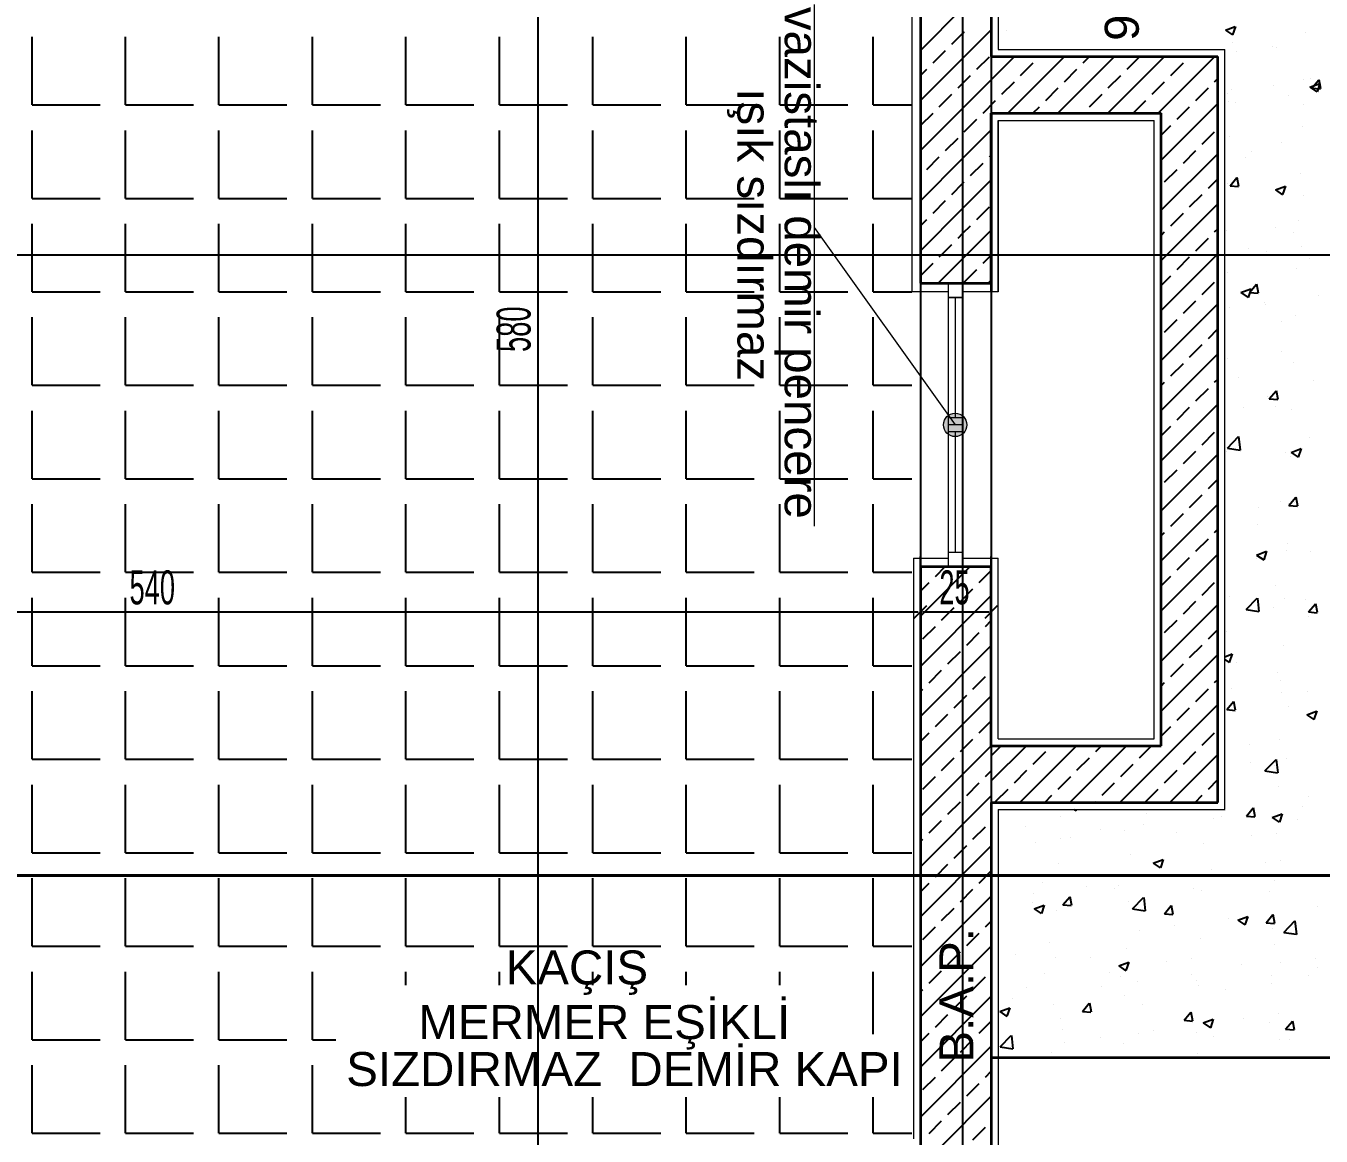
# Model space of a CAD drawing. Header units: inches. Extents: x -7543 to -822, y 102837 to 190349.
# Drawn here: x -836.19508 to -836.14935, y 102837.23157 to 102837.27076 of the extents above; entities that cross this region are included whole.
import ezdxf

# ---------------------------------------------------------------- set-up
doc = ezdxf.new("R2010")
doc.units = ezdxf.units.IN
doc.header["$MEASUREMENT"] = 0
doc.linetypes.add('DASHDOTX2', pattern=[2, 1, -0.5, 0, -0.5])
doc.linetypes.add('DASHED', pattern=[19.05, 12.7, -6.35])
doc.layers.get('Defpoints').update_dxf_attribs({"lineweight": 25})
for name, color, linetype, lineweight in [('AKS', 1, 'Continuous', 25), ('ICOL', 55, 'Continuous', 25), ('KESİT', 7, 'Continuous', 40), ('SIVA', 150, 'Continuous', 15), ('TARAMA', 8, 'Continuous', 25), ('YAZI', 7, 'Continuous', 25)]:
    doc.layers.add(name, color=color, linetype=linetype, lineweight=lineweight)
doc.layers.add('DUVAR', color=7, linetype='Continuous', lineweight=35, true_color=0xfc4642)
doc.layers.add('PENCERE', color=7, linetype='Continuous', lineweight=18, true_color=0xffb360)
doc.styles.add('OLCU', font='tromand.shx', dxfattribs={"width": 0.6, "height": 12})
doc.styles.add('style5', font='arial.ttf', dxfattribs={"height": 1.25})
doc.styles.add('TURKCE', font='arial.ttf')

msp = doc.modelspace()

# ---------------------------------------------------------------- hatches: boundary and pattern name
at = {"layer": 'PENCERE'}
msp.add_hatch(color=256, dxfattribs=at).paths.add_polyline_path([(-836.161856, 102837.256675, -1), (-836.162681, 102837.256675, -1)])

# ---------------------------------------------------------------- linework, layer by layer
at = {"layer": 'AKS', "linetype": 'DASHDOTX2', "ltscale": 10}
for p, q in [((-836.161994, 102837.180696), (-836.161994, 102837.317578)), ((-836.36717, 102837.262675), (-836.119115, 102837.262675))]:
    msp.add_line(p, q, dxfattribs=at)
at = {"layer": 'Defpoints'}
for p, q in [((-836.160994, 102837.291675), (-836.160994, 102837.185425)), ((-836.163494, 102837.289175), (-836.163494, 102837.231175))]:
    msp.add_line(p, q, dxfattribs=at)
at = {"layer": 'DUVAR'}
for p, q in [((-836.163494, 102837.286675), (-836.163494, 102837.261675)), ((-836.160994, 102837.286675), (-836.160994, 102837.269675)), ((-836.160994, 102837.269675), (-836.152994, 102837.269675)), ((-836.152994, 102837.243347), (-836.152994, 102837.269675)), ((-836.160994, 102837.267675), (-836.160994, 102837.261375)), ((-836.160994, 102837.261675), (-836.160994, 102837.267675)), ((-836.160994, 102837.267675), (-836.154994, 102837.267675)), ((-836.154994, 102837.245347), (-836.154994, 102837.267675)), ((-836.163494, 102837.261675), (-836.160994, 102837.261675)), ((-836.163269, 102837.261675), (-836.161269, 102837.261675)), ((-836.163494, 102837.251675), (-836.160994, 102837.251675)), ((-836.163494, 102837.251675), (-836.163494, 102837.231175)), ((-836.163269, 102837.251675), (-836.161269, 102837.251675)), ((-836.160994, 102837.245347), (-836.160994, 102837.251675)), ((-836.160994, 102837.245347), (-836.154994, 102837.245347)), ((-836.160994, 102837.243347), (-836.160994, 102837.231175)), ((-836.160994, 102837.243347), (-836.160994, 102837.231175)), ((-836.160994, 102837.243347), (-836.152994, 102837.243347)), ((-836.160994, 102837.234347), (-836.143994, 102837.234347))]:
    msp.add_line(p, q, dxfattribs=at)
at = {"layer": 'ICOL'}
for p, q in [((-836.176994, 102837.231253), (-836.176994, 102837.289097)), ((-836.163494, 102837.24984), (-836.163494, 102837.252024)), ((-836.163494, 102837.24984), (-836.163494, 102837.252024)), ((-836.160994, 102837.24984), (-836.160994, 102837.252024)), ((-836.217416, 102837.250074), (-836.163572, 102837.250074)), ((-836.163714, 102837.249854), (-836.163273, 102837.250295)), ((-836.163714, 102837.249854), (-836.163273, 102837.250295)), ((-836.163416, 102837.250074), (-836.161072, 102837.250074)), ((-836.161214, 102837.249854), (-836.160773, 102837.250295))]:
    msp.add_line(p, q, dxfattribs=at)
at = {"layer": 'KESİT', "linetype": 'DASHED'}
msp.add_line((-836.226458, 102837.240768), (-836.132072, 102837.240768), dxfattribs=at)
at = {"layer": 'PENCERE'}
for p, q in [((-836.167241, 102837.271519), (-836.167241, 102837.253105)), ((-836.167241, 102837.263639), (-836.162269, 102837.256675)), ((-836.162519, 102837.261675), (-836.162519, 102837.251675)), ((-836.162019, 102837.261675), (-836.162019, 102837.251675)), ((-836.162519, 102837.261175), (-836.162019, 102837.261175)), ((-836.162019, 102837.261175), (-836.162519, 102837.261175)), ((-836.162269, 102837.261175), (-836.162269, 102837.256925)), ((-836.162019, 102837.256925), (-836.162519, 102837.256925)), ((-836.162019, 102837.256675), (-836.162519, 102837.256675)), ((-836.162019, 102837.256425), (-836.162519, 102837.256425)), ((-836.162269, 102837.256425), (-836.162269, 102837.252175)), ((-836.162019, 102837.252175), (-836.162519, 102837.252175))]:
    msp.add_line(p, q, dxfattribs=at)
msp.add_circle((-836.162269, 102837.256675), 0.000413, dxfattribs=at)
at = {"layer": 'SIVA'}
for p, q in [((-836.160744, 102837.291925), (-836.160744, 102837.269925)), ((-836.163794, 102837.286975), (-836.163794, 102837.261375)), ((-836.160744, 102837.269925), (-836.152744, 102837.269925)), ((-836.152744, 102837.243097), (-836.152744, 102837.269925)), ((-836.160744, 102837.267425), (-836.160744, 102837.261375)), ((-836.160744, 102837.261375), (-836.160744, 102837.267425)), ((-836.160744, 102837.267425), (-836.155244, 102837.267425)), ((-836.155244, 102837.245597), (-836.155244, 102837.267425)), ((-836.163794, 102837.266975), (-836.163794, 102837.261375)), ((-836.163794, 102837.261975), (-836.163794, 102837.261375)), ((-836.162519, 102837.261375), (-836.163794, 102837.261375)), ((-836.160744, 102837.261375), (-836.162019, 102837.261375)), ((-836.163744, 102837.251975), (-836.162519, 102837.251975)), ((-836.163744, 102837.251975), (-836.163744, 102837.231475)), ((-836.162019, 102837.251975), (-836.160744, 102837.251975)), ((-836.160744, 102837.245597), (-836.160744, 102837.251975)), ((-836.160744, 102837.245597), (-836.155244, 102837.245597)), ((-836.160744, 102837.243097), (-836.160744, 102837.228375)), ((-836.160744, 102837.243097), (-836.152744, 102837.243097))]:
    msp.add_line(p, q, dxfattribs=at)
at = {"layer": 'TARAMA'}
for p, q in [((-836.163494, 102837.269892), (-836.161994, 102837.271392)), ((-836.162387, 102837.270115), (-836.161994, 102837.270508)), ((-836.161994, 102837.269624), (-836.160994, 102837.270624)), ((-836.161994, 102837.270508), (-836.161945, 102837.270557)), ((-836.160465, 102837.270591), (-836.160465, 102837.270591)), ((-836.152727, 102837.270608), (-836.152377, 102837.270742)), ((-836.152727, 102837.270608), (-836.152478, 102837.27044)), ((-836.152463, 102837.270441), (-836.152362, 102837.270743)), ((-836.149895, 102837.270534), (-836.149895, 102837.270534)), ((-836.194861, 102837.267972), (-836.194861, 102837.270372)), ((-836.191561, 102837.267972), (-836.191561, 102837.270372)), ((-836.188261, 102837.267972), (-836.188261, 102837.270372)), ((-836.184961, 102837.267972), (-836.184961, 102837.270372)), ((-836.181661, 102837.267972), (-836.181661, 102837.270372)), ((-836.178361, 102837.267972), (-836.178361, 102837.270372)), ((-836.175061, 102837.267972), (-836.175061, 102837.270372)), ((-836.171761, 102837.267972), (-836.171761, 102837.270372)), ((-836.168461, 102837.267972), (-836.168461, 102837.270372)), ((-836.165161, 102837.267972), (-836.165161, 102837.270372)), ((-836.152462, 102837.270182), (-836.152462, 102837.270182)), ((-836.151068, 102837.270029), (-836.151068, 102837.270029)), ((-836.163494, 102837.268124), (-836.161994, 102837.269624)), ((-836.163049, 102837.269452), (-836.162608, 102837.269894)), ((-836.161994, 102837.267856), (-836.160175, 102837.269675)), ((-836.161503, 102837.269231), (-836.161061, 102837.269673)), ((-836.160407, 102837.267675), (-836.158407, 102837.269675)), ((-836.159293, 102837.269673), (-836.159291, 102837.269675)), ((-836.158639, 102837.267675), (-836.156639, 102837.269675)), ((-836.157746, 102837.269452), (-836.157523, 102837.269675)), ((-836.156872, 102837.267675), (-836.154872, 102837.269675)), ((-836.156199, 102837.269231), (-836.155757, 102837.269673)), ((-836.155104, 102837.267675), (-836.153104, 102837.269675)), ((-836.15399, 102837.269673), (-836.153988, 102837.269675)), ((-836.15232, 102837.269864), (-836.15232, 102837.269864)), ((-836.150929, 102837.269986), (-836.150929, 102837.269986)), ((-836.163494, 102837.269008), (-836.16327, 102837.269231)), ((-836.159956, 102837.26901), (-836.159514, 102837.269452)), ((-836.158409, 102837.268789), (-836.157967, 102837.269231)), ((-836.154653, 102837.26901), (-836.154211, 102837.269452)), ((-836.162166, 102837.268568), (-836.161994, 102837.26874)), ((-836.161994, 102837.26874), (-836.161724, 102837.26901)), ((-836.160619, 102837.268347), (-836.160177, 102837.268789)), ((-836.156862, 102837.268568), (-836.15642, 102837.26901)), ((-836.155315, 102837.268347), (-836.154874, 102837.268789)), ((-836.153106, 102837.268789), (-836.152994, 102837.268901)), ((-836.151013, 102837.268665), (-836.151013, 102837.268665)), ((-836.149956, 102837.26887), (-836.149956, 102837.26887)), ((-836.149742, 102837.268595), (-836.149392, 102837.268729)), ((-836.149731, 102837.268888), (-836.149731, 102837.268888)), ((-836.149671, 102837.268563), (-836.14943, 102837.26885)), ((-836.149479, 102837.268428), (-836.149377, 102837.26873)), ((-836.149357, 102837.268537), (-836.149415, 102837.26885)), ((-836.162829, 102837.267905), (-836.162387, 102837.268347)), ((-836.159072, 102837.268126), (-836.15863, 102837.268568)), ((-836.157525, 102837.267905), (-836.157083, 102837.268347)), ((-836.153769, 102837.268126), (-836.153327, 102837.268568)), ((-836.152647, 102837.268388), (-836.152647, 102837.268388)), ((-836.152523, 102837.268518), (-836.152523, 102837.268518)), ((-836.15049, 102837.268306), (-836.15049, 102837.268306)), ((-836.149742, 102837.268595), (-836.149494, 102837.268427)), ((-836.149671, 102837.268563), (-836.149372, 102837.268536)), ((-836.194861, 102837.267972), (-836.192461, 102837.267972)), ((-836.191561, 102837.267972), (-836.189161, 102837.267972)), ((-836.188261, 102837.267972), (-836.185861, 102837.267972)), ((-836.184961, 102837.267972), (-836.182561, 102837.267972)), ((-836.181661, 102837.267972), (-836.179261, 102837.267972)), ((-836.178361, 102837.267972), (-836.175961, 102837.267972)), ((-836.175061, 102837.267972), (-836.172661, 102837.267972)), ((-836.171761, 102837.267972), (-836.169361, 102837.267972)), ((-836.168461, 102837.267972), (-836.166061, 102837.267972)), ((-836.165161, 102837.267972), (-836.163794, 102837.267972)), ((-836.163494, 102837.266356), (-836.161994, 102837.267856)), ((-836.161282, 102837.267684), (-836.16084, 102837.268126)), ((-836.159523, 102837.267675), (-836.159293, 102837.267905)), ((-836.155978, 102837.267684), (-836.155536, 102837.268126)), ((-836.154994, 102837.266017), (-836.152994, 102837.268017)), ((-836.154432, 102837.267463), (-836.15399, 102837.267905)), ((-836.152628, 102837.268106), (-836.152628, 102837.268106)), ((-836.152383, 102837.268057), (-836.152383, 102837.268057)), ((-836.149959, 102837.267994), (-836.149959, 102837.267994)), ((-836.163491, 102837.267242), (-836.163049, 102837.267684)), ((-836.161945, 102837.267021), (-836.161503, 102837.267463)), ((-836.157755, 102837.267675), (-836.157746, 102837.267684)), ((-836.194861, 102837.264672), (-836.194861, 102837.267072)), ((-836.191561, 102837.264672), (-836.191561, 102837.267072)), ((-836.188261, 102837.264672), (-836.188261, 102837.267072)), ((-836.184961, 102837.264672), (-836.184961, 102837.267072)), ((-836.181661, 102837.264672), (-836.181661, 102837.267072)), ((-836.178361, 102837.264672), (-836.178361, 102837.267072)), ((-836.175061, 102837.264672), (-836.175061, 102837.267072)), ((-836.171761, 102837.264672), (-836.171761, 102837.267072)), ((-836.168461, 102837.264672), (-836.168461, 102837.267072)), ((-836.165161, 102837.264672), (-836.165161, 102837.267072)), ((-836.162608, 102837.266358), (-836.162166, 102837.2668)), ((-836.161994, 102837.266088), (-836.160994, 102837.267088)), ((-836.154994, 102837.266901), (-836.154653, 102837.267242)), ((-836.153548, 102837.266579), (-836.153106, 102837.267021)), ((-836.152584, 102837.266853), (-836.152584, 102837.266853)), ((-836.150017, 102837.267205), (-836.150017, 102837.267205)), ((-836.154211, 102837.265916), (-836.153769, 102837.266358)), ((-836.150737, 102837.266638), (-836.150737, 102837.266638)), ((-836.163494, 102837.264588), (-836.161994, 102837.266088)), ((-836.16327, 102837.265695), (-836.162829, 102837.266137)), ((-836.161724, 102837.265474), (-836.161282, 102837.265916)), ((-836.161061, 102837.266137), (-836.160994, 102837.266204)), ((-836.154994, 102837.264249), (-836.152994, 102837.266249)), ((-836.152008, 102837.266124), (-836.152008, 102837.266124)), ((-836.151805, 102837.266334), (-836.151805, 102837.266334)), ((-836.163494, 102837.265472), (-836.163491, 102837.265474)), ((-836.154874, 102837.265253), (-836.154432, 102837.265695)), ((-836.150077, 102837.265541), (-836.150077, 102837.265541)), ((-836.162387, 102837.264811), (-836.161994, 102837.265204)), ((-836.161994, 102837.26432), (-836.160994, 102837.26532)), ((-836.161994, 102837.265204), (-836.161945, 102837.265253)), ((-836.153327, 102837.265032), (-836.152994, 102837.265366)), ((-836.152645, 102837.265189), (-836.152645, 102837.265189)), ((-836.152563, 102837.265115), (-836.152322, 102837.265403)), ((-836.152563, 102837.265115), (-836.152264, 102837.265089)), ((-836.15225, 102837.26509), (-836.152307, 102837.265403)), ((-836.150959, 102837.264969), (-836.150609, 102837.265104)), ((-836.150959, 102837.264969), (-836.15071, 102837.264801)), ((-836.150695, 102837.264802), (-836.150594, 102837.265104)), ((-836.194861, 102837.264672), (-836.192461, 102837.264672)), ((-836.191561, 102837.264672), (-836.189161, 102837.264672)), ((-836.188261, 102837.264672), (-836.185861, 102837.264672)), ((-836.184961, 102837.264672), (-836.182561, 102837.264672)), ((-836.181661, 102837.264672), (-836.179261, 102837.264672)), ((-836.178361, 102837.264672), (-836.175961, 102837.264672)), ((-836.175061, 102837.264672), (-836.172661, 102837.264672)), ((-836.171761, 102837.264672), (-836.169361, 102837.264672)), ((-836.168461, 102837.264672), (-836.166061, 102837.264672)), ((-836.165161, 102837.264672), (-836.163794, 102837.264672)), ((-836.163049, 102837.264148), (-836.162608, 102837.26459)), ((-836.15399, 102837.264369), (-836.153548, 102837.264811)), ((-836.149963, 102837.264778), (-836.149963, 102837.264778)), ((-836.163494, 102837.26282), (-836.161994, 102837.26432)), ((-836.161503, 102837.263927), (-836.161061, 102837.264369)), ((-836.1548, 102837.262675), (-836.152994, 102837.264482)), ((-836.154653, 102837.263707), (-836.154211, 102837.264148)), ((-836.194861, 102837.261372), (-836.194861, 102837.263772)), ((-836.191561, 102837.261372), (-836.191561, 102837.263772)), ((-836.188261, 102837.261372), (-836.188261, 102837.263772)), ((-836.184961, 102837.261372), (-836.184961, 102837.263772)), ((-836.181661, 102837.261372), (-836.181661, 102837.263772)), ((-836.178361, 102837.261372), (-836.178361, 102837.263772)), ((-836.175061, 102837.261372), (-836.175061, 102837.263772)), ((-836.171761, 102837.261372), (-836.171761, 102837.263772)), ((-836.168461, 102837.261372), (-836.168461, 102837.263772)), ((-836.165161, 102837.261372), (-836.165161, 102837.263772)), ((-836.163494, 102837.263704), (-836.16327, 102837.263927)), ((-836.161994, 102837.263437), (-836.161724, 102837.263707)), ((-836.153106, 102837.263486), (-836.152994, 102837.263598)), ((-836.150944, 102837.263655), (-836.150944, 102837.263655)), ((-836.150138, 102837.263876), (-836.150138, 102837.263876)), ((-836.162166, 102837.263265), (-836.161994, 102837.263437)), ((-836.161872, 102837.262675), (-836.160994, 102837.263553)), ((-836.154994, 102837.263366), (-836.154874, 102837.263486)), ((-836.153769, 102837.262823), (-836.153327, 102837.263265)), ((-836.152705, 102837.263524), (-836.152705, 102837.263524)), ((-836.150312, 102837.263456), (-836.150312, 102837.263456)), ((-836.162755, 102837.262675), (-836.162387, 102837.263044)), ((-836.153033, 102837.262675), (-836.152994, 102837.262714)), ((-836.151927, 102837.262897), (-836.151927, 102837.262897)), ((-836.151278, 102837.262806), (-836.151278, 102837.262806)), ((-836.150026, 102837.262971), (-836.150026, 102837.262971)), ((-836.163491, 102837.261939), (-836.163049, 102837.262381)), ((-836.162872, 102837.261675), (-836.161994, 102837.262553)), ((-836.162829, 102837.262602), (-836.162755, 102837.262675)), ((-836.161994, 102837.262553), (-836.161872, 102837.262675)), ((-836.161282, 102837.262381), (-836.160994, 102837.262669)), ((-836.154994, 102837.262482), (-836.1548, 102837.262675)), ((-836.154994, 102837.260714), (-836.153033, 102837.262675)), ((-836.154432, 102837.26216), (-836.15399, 102837.262602)), ((-836.149746, 102837.262557), (-836.149746, 102837.262557)), ((-836.161945, 102837.261718), (-836.161503, 102837.26216)), ((-836.161104, 102837.261675), (-836.160994, 102837.261785)), ((-836.154994, 102837.261598), (-836.154653, 102837.261939)), ((-836.152662, 102837.262056), (-836.152662, 102837.262056)), ((-836.150199, 102837.262212), (-836.150199, 102837.262212)), ((-836.194861, 102837.261372), (-836.192461, 102837.261372)), ((-836.191561, 102837.261372), (-836.189161, 102837.261372)), ((-836.188261, 102837.261372), (-836.185861, 102837.261372)), ((-836.184961, 102837.261372), (-836.182561, 102837.261372)), ((-836.181661, 102837.261372), (-836.179261, 102837.261372)), ((-836.178361, 102837.261372), (-836.175961, 102837.261372)), ((-836.175061, 102837.261372), (-836.172661, 102837.261372)), ((-836.171761, 102837.261372), (-836.169361, 102837.261372)), ((-836.168461, 102837.261372), (-836.166061, 102837.261372)), ((-836.165161, 102837.261372), (-836.163794, 102837.261372)), ((-836.153548, 102837.261276), (-836.153106, 102837.261718)), ((-836.152176, 102837.261343), (-836.151825, 102837.261478)), ((-836.152176, 102837.261343), (-836.151927, 102837.261176)), ((-836.151912, 102837.261176), (-836.15181, 102837.261478)), ((-836.15187, 102837.261354), (-836.151628, 102837.261642)), ((-836.15187, 102837.261354), (-836.151571, 102837.261328)), ((-836.151556, 102837.261329), (-836.151614, 102837.261642)), ((-836.154994, 102837.258946), (-836.152994, 102837.260946)), ((-836.154211, 102837.260613), (-836.153769, 102837.261055)), ((-836.151342, 102837.260999), (-836.151342, 102837.260999)), ((-836.151307, 102837.260914), (-836.151307, 102837.260914)), ((-836.149448, 102837.261248), (-836.149448, 102837.261248)), ((-836.194861, 102837.258072), (-836.194861, 102837.260472)), ((-836.191561, 102837.258072), (-836.191561, 102837.260472)), ((-836.188261, 102837.258072), (-836.188261, 102837.260472)), ((-836.184961, 102837.258072), (-836.184961, 102837.260472)), ((-836.181661, 102837.258072), (-836.181661, 102837.260472)), ((-836.178361, 102837.258072), (-836.178361, 102837.260472)), ((-836.175061, 102837.258072), (-836.175061, 102837.260472)), ((-836.171761, 102837.258072), (-836.171761, 102837.260472)), ((-836.168461, 102837.258072), (-836.168461, 102837.260472)), ((-836.165161, 102837.258072), (-836.165161, 102837.260472)), ((-836.152593, 102837.260834), (-836.152593, 102837.260834)), ((-836.15026, 102837.260547), (-836.15026, 102837.260547)), ((-836.154874, 102837.25995), (-836.154432, 102837.260392)), ((-836.153327, 102837.259729), (-836.152994, 102837.260062)), ((-836.150752, 102837.260307), (-836.150752, 102837.260307)), ((-836.15399, 102837.259066), (-836.153548, 102837.259508)), ((-836.154994, 102837.257178), (-836.152994, 102837.259178)), ((-836.152657, 102837.259027), (-836.152657, 102837.259027)), ((-836.150763, 102837.259276), (-836.150763, 102837.259276)), ((-836.154653, 102837.258403), (-836.154211, 102837.258845)), ((-836.150321, 102837.258883), (-836.150321, 102837.258883)), ((-836.154994, 102837.258062), (-836.154874, 102837.258182)), ((-836.153106, 102837.258182), (-836.152994, 102837.258294)), ((-836.152281, 102837.258359), (-836.152281, 102837.258359)), ((-836.149612, 102837.258247), (-836.149612, 102837.258247)), ((-836.194861, 102837.258072), (-836.192461, 102837.258072)), ((-836.191561, 102837.258072), (-836.189161, 102837.258072)), ((-836.188261, 102837.258072), (-836.185861, 102837.258072)), ((-836.184961, 102837.258072), (-836.182561, 102837.258072)), ((-836.181661, 102837.258072), (-836.179261, 102837.258072)), ((-836.178361, 102837.258072), (-836.175961, 102837.258072)), ((-836.175061, 102837.258072), (-836.172661, 102837.258072)), ((-836.171761, 102837.258072), (-836.169361, 102837.258072)), ((-836.168461, 102837.258072), (-836.166061, 102837.258072)), ((-836.165161, 102837.258072), (-836.163794, 102837.258072)), ((-836.153769, 102837.257519), (-836.153327, 102837.257961)), ((-836.151227, 102837.257688), (-836.151227, 102837.257688)), ((-836.151176, 102837.257593), (-836.150935, 102837.257881)), ((-836.150862, 102837.257568), (-836.15092, 102837.257881)), ((-836.154994, 102837.255411), (-836.152994, 102837.257411)), ((-836.154432, 102837.256856), (-836.15399, 102837.257298)), ((-836.152079, 102837.257304), (-836.152079, 102837.257304)), ((-836.151176, 102837.257593), (-836.150877, 102837.257567)), ((-836.150959, 102837.257323), (-836.150959, 102837.257323)), ((-836.150381, 102837.257218), (-836.150381, 102837.257218)), ((-836.194861, 102837.254772), (-836.194861, 102837.257172)), ((-836.191561, 102837.254772), (-836.191561, 102837.257172)), ((-836.188261, 102837.254772), (-836.188261, 102837.257172)), ((-836.184961, 102837.254772), (-836.184961, 102837.257172)), ((-836.181661, 102837.254772), (-836.181661, 102837.257172)), ((-836.178361, 102837.254772), (-836.178361, 102837.257172)), ((-836.175061, 102837.254772), (-836.175061, 102837.257172)), ((-836.171761, 102837.254772), (-836.171761, 102837.257172)), ((-836.168461, 102837.254772), (-836.168461, 102837.257172)), ((-836.165161, 102837.254772), (-836.165161, 102837.257172)), ((-836.154994, 102837.256294), (-836.154653, 102837.256635)), ((-836.153548, 102837.255973), (-836.153106, 102837.256414)), ((-836.152655, 102837.255856), (-836.152265, 102837.256261)), ((-836.152655, 102837.255856), (-836.15221, 102837.255787)), ((-836.152195, 102837.255784), (-836.15225, 102837.256259)), ((-836.150408, 102837.255705), (-836.150057, 102837.255839)), ((-836.150144, 102837.255537), (-836.150043, 102837.255839)), ((-836.14976, 102837.256226), (-836.14976, 102837.256226)), ((-836.154994, 102837.253643), (-836.152994, 102837.255643)), ((-836.154211, 102837.25531), (-836.153769, 102837.255752)), ((-836.152676, 102837.255725), (-836.152676, 102837.255725)), ((-836.150606, 102837.255705), (-836.150606, 102837.255705)), ((-836.150442, 102837.255554), (-836.150442, 102837.255554)), ((-836.150408, 102837.255705), (-836.150159, 102837.255537)), ((-836.150236, 102837.255747), (-836.150236, 102837.255747)), ((-836.154874, 102837.254647), (-836.154432, 102837.255089)), ((-836.194861, 102837.254772), (-836.192461, 102837.254772)), ((-836.191561, 102837.254772), (-836.189161, 102837.254772)), ((-836.188261, 102837.254772), (-836.185861, 102837.254772)), ((-836.184961, 102837.254772), (-836.182561, 102837.254772)), ((-836.181661, 102837.254772), (-836.179261, 102837.254772)), ((-836.178361, 102837.254772), (-836.175961, 102837.254772)), ((-836.175061, 102837.254772), (-836.172661, 102837.254772)), ((-836.171761, 102837.254772), (-836.169361, 102837.254772)), ((-836.168461, 102837.254772), (-836.166061, 102837.254772)), ((-836.165161, 102837.254772), (-836.163794, 102837.254772)), ((-836.153327, 102837.254426), (-836.152994, 102837.254759)), ((-836.15399, 102837.253763), (-836.153548, 102837.254205)), ((-836.150482, 102837.253832), (-836.150241, 102837.25412)), ((-836.150168, 102837.253807), (-836.150226, 102837.25412)), ((-836.194861, 102837.251472), (-836.194861, 102837.253872)), ((-836.191561, 102837.251472), (-836.191561, 102837.253872)), ((-836.188261, 102837.251472), (-836.188261, 102837.253872)), ((-836.184961, 102837.251472), (-836.184961, 102837.253872)), ((-836.181661, 102837.251472), (-836.181661, 102837.253872)), ((-836.178361, 102837.251472), (-836.178361, 102837.253872)), ((-836.175061, 102837.251472), (-836.175061, 102837.253872)), ((-836.171761, 102837.251472), (-836.171761, 102837.253872)), ((-836.168461, 102837.251472), (-836.168461, 102837.253872)), ((-836.165161, 102837.251472), (-836.165161, 102837.253872)), ((-836.154994, 102837.251875), (-836.152994, 102837.253875)), ((-836.154653, 102837.2531), (-836.154211, 102837.253542)), ((-836.151552, 102837.253775), (-836.151552, 102837.253775)), ((-836.150767, 102837.253975), (-836.150767, 102837.253975)), ((-836.150503, 102837.253889), (-836.150503, 102837.253889)), ((-836.150482, 102837.253832), (-836.150183, 102837.253806)), ((-836.1503, 102837.25394), (-836.1503, 102837.25394)), ((-836.15158, 102837.25315), (-836.15158, 102837.25315)), ((-836.154994, 102837.252759), (-836.154874, 102837.252879)), ((-836.153769, 102837.252216), (-836.153327, 102837.252658)), ((-836.153106, 102837.252879), (-836.152994, 102837.252991)), ((-836.151624, 102837.252079), (-836.151274, 102837.252213)), ((-836.15136, 102837.251912), (-836.151259, 102837.252214)), ((-836.150564, 102837.252225), (-836.150564, 102837.252225)), ((-836.150526, 102837.252479), (-836.150526, 102837.252479)), ((-836.149722, 102837.252217), (-836.149722, 102837.252217)), ((-836.154994, 102837.250107), (-836.152994, 102837.252107)), ((-836.154432, 102837.251553), (-836.15399, 102837.251995)), ((-836.151624, 102837.252079), (-836.151375, 102837.251911)), ((-836.151615, 102837.251968), (-836.151615, 102837.251968)), ((-836.194861, 102837.251472), (-836.192461, 102837.251472)), ((-836.191561, 102837.251472), (-836.189161, 102837.251472)), ((-836.188261, 102837.251472), (-836.185861, 102837.251472)), ((-836.184961, 102837.251472), (-836.182561, 102837.251472)), ((-836.181661, 102837.251472), (-836.179261, 102837.251472)), ((-836.178361, 102837.251472), (-836.175961, 102837.251472)), ((-836.175061, 102837.251472), (-836.172661, 102837.251472)), ((-836.171761, 102837.251472), (-836.169361, 102837.251472)), ((-836.168461, 102837.251472), (-836.166061, 102837.251472)), ((-836.165161, 102837.251472), (-836.163794, 102837.251472)), ((-836.163494, 102837.249917), (-836.161736, 102837.251675)), ((-836.162966, 102837.251328), (-836.16262, 102837.251675)), ((-836.161419, 102837.251107), (-836.160994, 102837.251533)), ((-836.154994, 102837.250991), (-836.154653, 102837.251332)), ((-836.163494, 102837.250801), (-836.163187, 102837.251107)), ((-836.162082, 102837.250444), (-836.16164, 102837.250886)), ((-836.153548, 102837.250669), (-836.153106, 102837.251111)), ((-836.150973, 102837.250992), (-836.150973, 102837.250992)), ((-836.194861, 102837.248172), (-836.194861, 102837.250572)), ((-836.191561, 102837.248172), (-836.191561, 102837.250572)), ((-836.188261, 102837.248172), (-836.188261, 102837.250572)), ((-836.184961, 102837.248172), (-836.184961, 102837.250572)), ((-836.181661, 102837.248172), (-836.181661, 102837.250572)), ((-836.178361, 102837.248172), (-836.178361, 102837.250572)), ((-836.175061, 102837.248172), (-836.175061, 102837.250572)), ((-836.171761, 102837.248172), (-836.171761, 102837.250572)), ((-836.168461, 102837.248172), (-836.168461, 102837.250572)), ((-836.165161, 102837.248172), (-836.165161, 102837.250572)), ((-836.163494, 102837.248149), (-836.160994, 102837.250649)), ((-836.154994, 102837.248339), (-836.152994, 102837.250339)), ((-836.154211, 102837.250006), (-836.153769, 102837.250448)), ((-836.152575, 102837.250609), (-836.152575, 102837.250609)), ((-836.151992, 102837.250157), (-836.151602, 102837.250563)), ((-836.151532, 102837.250086), (-836.151587, 102837.250561)), ((-836.150625, 102837.25056), (-836.150625, 102837.25056)), ((-836.149906, 102837.250496), (-836.149906, 102837.250496)), ((-836.149788, 102837.250071), (-836.149547, 102837.250359)), ((-836.149474, 102837.250046), (-836.149532, 102837.250359)), ((-836.162745, 102837.249781), (-836.162303, 102837.250223)), ((-836.151992, 102837.250157), (-836.151547, 102837.250088)), ((-836.151037, 102837.250245), (-836.151037, 102837.250245)), ((-836.149788, 102837.250071), (-836.149489, 102837.250045)), ((-836.149775, 102837.249894), (-836.149775, 102837.249894)), ((-836.163408, 102837.249119), (-836.162966, 102837.24956)), ((-836.161199, 102837.24956), (-836.160994, 102837.249765)), ((-836.154874, 102837.249343), (-836.154432, 102837.249785)), ((-836.153327, 102837.249122), (-836.152994, 102837.249456)), ((-836.161861, 102837.248898), (-836.161419, 102837.24934)), ((-836.152691, 102837.249394), (-836.152691, 102837.249394)), ((-836.163494, 102837.246382), (-836.160994, 102837.248882)), ((-836.162524, 102837.248235), (-836.162082, 102837.248677)), ((-836.154994, 102837.246572), (-836.152994, 102837.248572)), ((-836.15399, 102837.24846), (-836.153548, 102837.248901)), ((-836.152744, 102837.24849), (-836.152491, 102837.248587)), ((-836.152577, 102837.248286), (-836.152476, 102837.248588)), ((-836.150685, 102837.248896), (-836.150685, 102837.248896)), ((-836.194861, 102837.248172), (-836.192461, 102837.248172)), ((-836.191561, 102837.248172), (-836.189161, 102837.248172)), ((-836.188261, 102837.248172), (-836.185861, 102837.248172)), ((-836.184961, 102837.248172), (-836.182561, 102837.248172)), ((-836.181661, 102837.248172), (-836.179261, 102837.248172)), ((-836.178361, 102837.248172), (-836.175961, 102837.248172)), ((-836.175061, 102837.248172), (-836.172661, 102837.248172)), ((-836.171761, 102837.248172), (-836.169361, 102837.248172)), ((-836.168461, 102837.248172), (-836.166061, 102837.248172)), ((-836.165161, 102837.248172), (-836.163794, 102837.248172)), ((-836.154653, 102837.247797), (-836.154211, 102837.248239)), ((-836.152744, 102837.248388), (-836.152592, 102837.248285)), ((-836.152352, 102837.248273), (-836.152352, 102837.248273)), ((-836.163187, 102837.247572), (-836.162745, 102837.248014)), ((-836.16164, 102837.247351), (-836.161199, 102837.247793)), ((-836.153106, 102837.247576), (-836.152994, 102837.247688)), ((-836.150879, 102837.247941), (-836.150879, 102837.247941)), ((-836.150782, 102837.247644), (-836.150782, 102837.247644)), ((-836.194861, 102837.244872), (-836.194861, 102837.247272)), ((-836.191561, 102837.244872), (-836.191561, 102837.247272)), ((-836.188261, 102837.244872), (-836.188261, 102837.247272)), ((-836.184961, 102837.244872), (-836.184961, 102837.247272)), ((-836.181661, 102837.244872), (-836.181661, 102837.247272)), ((-836.178361, 102837.244872), (-836.178361, 102837.247272)), ((-836.175061, 102837.244872), (-836.175061, 102837.247272)), ((-836.171761, 102837.244872), (-836.171761, 102837.247272)), ((-836.168461, 102837.244872), (-836.168461, 102837.247272)), ((-836.165161, 102837.244872), (-836.165161, 102837.247272)), ((-836.163494, 102837.247265), (-836.163408, 102837.247351)), ((-836.154994, 102837.247456), (-836.154874, 102837.247576)), ((-836.153769, 102837.246913), (-836.153327, 102837.247355)), ((-836.152494, 102837.247382), (-836.152494, 102837.247382)), ((-836.150746, 102837.247231), (-836.150746, 102837.247231)), ((-836.149825, 102837.247269), (-836.149825, 102837.247269)), ((-836.163494, 102837.244614), (-836.160994, 102837.247114)), ((-836.162303, 102837.246688), (-836.161861, 102837.24713)), ((-836.156451, 102837.243347), (-836.152994, 102837.246804)), ((-836.154432, 102837.24625), (-836.15399, 102837.246692)), ((-836.152681, 102837.246624), (-836.15244, 102837.246912)), ((-836.152367, 102837.246599), (-836.152425, 102837.246912)), ((-836.15051, 102837.246717), (-836.15051, 102837.246717)), ((-836.162966, 102837.246025), (-836.162524, 102837.246467)), ((-836.161419, 102837.245804), (-836.160994, 102837.24623)), ((-836.152681, 102837.246624), (-836.152382, 102837.246598)), ((-836.149856, 102837.24644), (-836.149506, 102837.246574)), ((-836.149856, 102837.24644), (-836.149607, 102837.246272)), ((-836.149593, 102837.246273), (-836.149491, 102837.246575)), ((-836.163494, 102837.245498), (-836.163187, 102837.245804)), ((-836.154994, 102837.245688), (-836.154653, 102837.246029)), ((-836.153548, 102837.245366), (-836.153106, 102837.245808)), ((-836.163494, 102837.242846), (-836.160994, 102837.245346)), ((-836.162082, 102837.245141), (-836.16164, 102837.245583)), ((-836.160994, 102837.245347), (-836.160994, 102837.243347)), ((-836.160994, 102837.244107), (-836.159754, 102837.245347)), ((-836.160994, 102837.244991), (-836.160638, 102837.245347)), ((-836.159987, 102837.243347), (-836.157987, 102837.245347)), ((-836.158219, 102837.243347), (-836.156219, 102837.245347)), ((-836.157304, 102837.245145), (-836.157103, 102837.245347)), ((-836.155757, 102837.244924), (-836.155335, 102837.245347)), ((-836.151874, 102837.245399), (-836.151874, 102837.245399)), ((-836.150807, 102837.245567), (-836.150807, 102837.245567)), ((-836.194861, 102837.244872), (-836.192461, 102837.244872)), ((-836.191561, 102837.244872), (-836.189161, 102837.244872)), ((-836.188261, 102837.244872), (-836.185861, 102837.244872)), ((-836.184961, 102837.244872), (-836.182561, 102837.244872)), ((-836.181661, 102837.244872), (-836.179261, 102837.244872)), ((-836.178361, 102837.244872), (-836.175961, 102837.244872)), ((-836.175061, 102837.244872), (-836.172661, 102837.244872)), ((-836.171761, 102837.244872), (-836.169361, 102837.244872)), ((-836.168461, 102837.244872), (-836.166061, 102837.244872)), ((-836.165161, 102837.244872), (-836.163794, 102837.244872)), ((-836.162745, 102837.244478), (-836.162303, 102837.24492)), ((-836.159514, 102837.244703), (-836.159072, 102837.245145)), ((-836.157967, 102837.244482), (-836.157525, 102837.244924)), ((-836.154683, 102837.243347), (-836.152994, 102837.245036)), ((-836.154211, 102837.244703), (-836.153769, 102837.245145)), ((-836.151329, 102837.244459), (-836.150939, 102837.244865)), ((-836.150869, 102837.244388), (-836.150924, 102837.244863)), ((-836.150574, 102837.24491), (-836.150574, 102837.24491)), ((-836.161199, 102837.244257), (-836.160994, 102837.244462)), ((-836.160177, 102837.24404), (-836.159735, 102837.244482)), ((-836.15642, 102837.244261), (-836.155978, 102837.244703)), ((-836.154874, 102837.24404), (-836.154432, 102837.244482)), ((-836.151825, 102837.244745), (-836.151825, 102837.244745)), ((-836.151329, 102837.244459), (-836.150884, 102837.24439)), ((-836.150988, 102837.24466), (-836.150988, 102837.24466)), ((-836.194861, 102837.241572), (-836.194861, 102837.243972)), ((-836.191561, 102837.241572), (-836.191561, 102837.243972)), ((-836.188261, 102837.241572), (-836.188261, 102837.243972)), ((-836.184961, 102837.241572), (-836.184961, 102837.243972)), ((-836.181661, 102837.241572), (-836.181661, 102837.243972)), ((-836.178361, 102837.241572), (-836.178361, 102837.243972)), ((-836.175061, 102837.241572), (-836.175061, 102837.243972)), ((-836.171761, 102837.241572), (-836.171761, 102837.243972)), ((-836.168461, 102837.241572), (-836.168461, 102837.243972)), ((-836.165161, 102837.241572), (-836.165161, 102837.243972)), ((-836.163408, 102837.243815), (-836.162966, 102837.244257)), ((-836.161861, 102837.243594), (-836.161419, 102837.244036)), ((-836.15863, 102837.243819), (-836.158188, 102837.244261)), ((-836.157083, 102837.243598), (-836.156641, 102837.24404)), ((-836.153327, 102837.243819), (-836.152994, 102837.244152)), ((-836.163494, 102837.241078), (-836.160994, 102837.243578)), ((-836.16084, 102837.243377), (-836.160398, 102837.243819)), ((-836.159103, 102837.243347), (-836.158851, 102837.243598)), ((-836.155536, 102837.243377), (-836.155095, 102837.243819)), ((-836.153799, 102837.243347), (-836.153548, 102837.243598)), ((-836.150868, 102837.243903), (-836.150868, 102837.243903)), ((-836.14979, 102837.243563), (-836.14979, 102837.243563)), ((-836.162524, 102837.242931), (-836.162082, 102837.243373)), ((-836.158186, 102837.24307), (-836.158186, 102837.24307)), ((-836.158083, 102837.243097), (-836.15801, 102837.243047)), ((-836.157995, 102837.243047), (-836.157978, 102837.243097)), ((-836.157335, 102837.243347), (-836.157304, 102837.243377)), ((-836.152706, 102837.243062), (-836.152706, 102837.243062)), ((-836.151987, 102837.242863), (-836.151746, 102837.243151)), ((-836.151673, 102837.242838), (-836.151731, 102837.243151)), ((-836.149995, 102837.243187), (-836.149995, 102837.243187)), ((-836.163187, 102837.242268), (-836.162745, 102837.24271)), ((-836.158557, 102837.242856), (-836.158557, 102837.242856)), ((-836.155622, 102837.242562), (-836.155622, 102837.242562)), ((-836.155517, 102837.242957), (-836.155517, 102837.242957)), ((-836.153141, 102837.242773), (-836.153141, 102837.242773)), ((-836.152848, 102837.242844), (-836.152848, 102837.242844)), ((-836.151987, 102837.242863), (-836.151688, 102837.242837)), ((-836.151889, 102837.242938), (-836.151889, 102837.242938)), ((-836.151073, 102837.242814), (-836.150723, 102837.242949)), ((-836.151073, 102837.242814), (-836.150824, 102837.242646)), ((-836.150809, 102837.242647), (-836.150708, 102837.242949)), ((-836.150179, 102837.242732), (-836.150179, 102837.242732)), ((-836.16164, 102837.242047), (-836.161199, 102837.242489)), ((-836.159801, 102837.242511), (-836.159801, 102837.242511)), ((-836.158192, 102837.242108), (-836.158192, 102837.242108)), ((-836.157132, 102837.242398), (-836.157132, 102837.242398)), ((-836.156298, 102837.242357), (-836.156298, 102837.242357)), ((-836.154463, 102837.242286), (-836.154463, 102837.242286)), ((-836.151794, 102837.242173), (-836.151794, 102837.242173)), ((-836.150929, 102837.242238), (-836.150929, 102837.242238)), ((-836.163494, 102837.241962), (-836.163408, 102837.242047)), ((-836.163494, 102837.23931), (-836.160994, 102837.24181)), ((-836.162303, 102837.241385), (-836.161861, 102837.241827)), ((-836.159444, 102837.241943), (-836.159444, 102837.241943)), ((-836.158538, 102837.242061), (-836.158538, 102837.242061)), ((-836.153496, 102837.241886), (-836.153496, 102837.241886)), ((-836.194861, 102837.241572), (-836.192461, 102837.241572)), ((-836.191561, 102837.241572), (-836.189161, 102837.241572)), ((-836.188261, 102837.241572), (-836.185861, 102837.241572)), ((-836.184961, 102837.241572), (-836.182561, 102837.241572)), ((-836.181661, 102837.241572), (-836.179261, 102837.241572)), ((-836.178361, 102837.241572), (-836.175961, 102837.241572)), ((-836.175061, 102837.241572), (-836.172661, 102837.241572)), ((-836.171761, 102837.241572), (-836.169361, 102837.241572)), ((-836.168461, 102837.241572), (-836.166061, 102837.241572)), ((-836.165161, 102837.241572), (-836.163794, 102837.241572)), ((-836.158618, 102837.241191), (-836.158618, 102837.241191)), ((-836.156093, 102837.241511), (-836.156093, 102837.241511)), ((-836.155274, 102837.241202), (-836.154924, 102837.241336)), ((-836.155274, 102837.241202), (-836.155025, 102837.241034)), ((-836.15501, 102837.241034), (-836.154909, 102837.241336)), ((-836.151311, 102837.241215), (-836.151311, 102837.241215)), ((-836.150796, 102837.241312), (-836.150796, 102837.241312)), ((-836.162966, 102837.240722), (-836.162524, 102837.241164)), ((-836.161419, 102837.240501), (-836.160994, 102837.240927)), ((-836.154456, 102837.240801), (-836.154456, 102837.240801)), ((-836.153712, 102837.240812), (-836.153712, 102837.240812)), ((-836.153204, 102837.240966), (-836.153204, 102837.240966)), ((-836.194861, 102837.238272), (-836.194861, 102837.240672)), ((-836.191561, 102837.238272), (-836.191561, 102837.240672)), ((-836.188261, 102837.238272), (-836.188261, 102837.240672)), ((-836.184961, 102837.238272), (-836.184961, 102837.240672)), ((-836.181661, 102837.238272), (-836.181661, 102837.240672)), ((-836.178361, 102837.238272), (-836.178361, 102837.240672)), ((-836.175061, 102837.238272), (-836.175061, 102837.240672)), ((-836.171761, 102837.238272), (-836.171761, 102837.240672)), ((-836.168461, 102837.238272), (-836.168461, 102837.240672)), ((-836.165161, 102837.238272), (-836.165161, 102837.240672)), ((-836.163494, 102837.240194), (-836.163187, 102837.240501)), ((-836.162082, 102837.239838), (-836.16164, 102837.24028)), ((-836.159181, 102837.240528), (-836.159181, 102837.240528)), ((-836.157614, 102837.240385), (-836.157614, 102837.240385)), ((-836.156628, 102837.240311), (-836.156628, 102837.240311)), ((-836.156512, 102837.240416), (-836.156512, 102837.240416)), ((-836.153843, 102837.240303), (-836.153843, 102837.240303)), ((-836.150989, 102837.240574), (-836.150989, 102837.240574)), ((-836.163494, 102837.237543), (-836.160994, 102837.240043)), ((-836.159507, 102837.240136), (-836.159507, 102837.240136)), ((-836.158466, 102837.23973), (-836.158225, 102837.240017)), ((-836.158152, 102837.239704), (-836.15821, 102837.240018)), ((-836.156154, 102837.239847), (-836.156154, 102837.239847)), ((-836.156002, 102837.239589), (-836.155613, 102837.239994)), ((-836.155542, 102837.239518), (-836.155598, 102837.239992)), ((-836.153557, 102837.240222), (-836.153557, 102837.240222)), ((-836.151174, 102837.24019), (-836.151174, 102837.24019)), ((-836.162745, 102837.239175), (-836.162303, 102837.239617)), ((-836.159544, 102837.239811), (-836.159544, 102837.239811)), ((-836.159475, 102837.239589), (-836.159125, 102837.239723)), ((-836.159475, 102837.239589), (-836.159226, 102837.239421)), ((-836.159211, 102837.239422), (-836.15911, 102837.239724)), ((-836.158679, 102837.239527), (-836.158679, 102837.239527)), ((-836.158466, 102837.23973), (-836.158167, 102837.239704)), ((-836.156002, 102837.239589), (-836.155557, 102837.23952)), ((-836.15488, 102837.239416), (-836.154639, 102837.239703)), ((-836.15488, 102837.239416), (-836.154581, 102837.23939)), ((-836.154566, 102837.23939), (-836.154624, 102837.239704)), ((-836.151293, 102837.239102), (-836.151052, 102837.23939)), ((-836.15098, 102837.239077), (-836.151037, 102837.23939)), ((-836.149468, 102837.239659), (-836.149468, 102837.239659)), ((-836.163408, 102837.238512), (-836.162966, 102837.238954)), ((-836.161199, 102837.238954), (-836.160994, 102837.239159)), ((-836.15452, 102837.238993), (-836.15452, 102837.238993)), ((-836.152626, 102837.239243), (-836.152626, 102837.239243)), ((-836.152289, 102837.239188), (-836.151939, 102837.239323)), ((-836.152289, 102837.239188), (-836.152041, 102837.239021)), ((-836.152026, 102837.239021), (-836.151924, 102837.239323)), ((-836.151293, 102837.239102), (-836.150994, 102837.239076)), ((-836.15105, 102837.238909), (-836.15105, 102837.238909)), ((-836.150666, 102837.238761), (-836.150277, 102837.239167)), ((-836.150206, 102837.23869), (-836.150261, 102837.239165)), ((-836.161861, 102837.238291), (-836.161419, 102837.238733)), ((-836.155771, 102837.238829), (-836.155771, 102837.238829)), ((-836.153617, 102837.238557), (-836.153617, 102837.238557)), ((-836.150666, 102837.238761), (-836.150221, 102837.238692)), ((-836.194861, 102837.238272), (-836.192461, 102837.238272)), ((-836.191561, 102837.238272), (-836.189161, 102837.238272)), ((-836.188261, 102837.238272), (-836.185861, 102837.238272)), ((-836.184961, 102837.238272), (-836.182561, 102837.238272)), ((-836.181661, 102837.238272), (-836.179261, 102837.238272)), ((-836.178361, 102837.238272), (-836.175961, 102837.238272)), ((-836.175061, 102837.238272), (-836.172661, 102837.238272)), ((-836.171761, 102837.238272), (-836.169361, 102837.238272)), ((-836.168461, 102837.238272), (-836.166061, 102837.238272)), ((-836.165161, 102837.238272), (-836.163794, 102837.238272)), ((-836.163494, 102837.235775), (-836.160994, 102837.238275)), ((-836.162524, 102837.237628), (-836.162082, 102837.23807)), ((-836.158929, 102837.238413), (-836.158929, 102837.238413)), ((-836.156214, 102837.238182), (-836.156214, 102837.238182)), ((-836.151003, 102837.238329), (-836.151003, 102837.238329)), ((-836.160155, 102837.237973), (-836.160155, 102837.237973)), ((-836.15874, 102837.237862), (-836.15874, 102837.237862)), ((-836.157485, 102837.237861), (-836.157485, 102837.237861)), ((-836.15649, 102837.237576), (-836.15614, 102837.23771)), ((-836.15649, 102837.237576), (-836.156242, 102837.237408)), ((-836.156227, 102837.237409), (-836.156125, 102837.237711)), ((-836.154816, 102837.237748), (-836.154816, 102837.237748)), ((-836.153919, 102837.237828), (-836.153919, 102837.237828)), ((-836.152147, 102837.237635), (-836.152147, 102837.237635)), ((-836.150784, 102837.237686), (-836.150784, 102837.237686)), ((-836.149532, 102837.237851), (-836.149532, 102837.237851)), ((-836.194861, 102837.234972), (-836.194861, 102837.237372)), ((-836.191561, 102837.234972), (-836.191561, 102837.237372)), ((-836.188261, 102837.234972), (-836.188261, 102837.237372)), ((-836.184961, 102837.234972), (-836.184961, 102837.237372)), ((-836.181661, 102837.236897), (-836.181661, 102837.237372)), ((-836.178361, 102837.236897), (-836.178361, 102837.237372)), ((-836.175061, 102837.236897), (-836.175061, 102837.237372)), ((-836.171761, 102837.236897), (-836.171761, 102837.237372)), ((-836.168461, 102837.236897), (-836.168461, 102837.237372)), ((-836.165161, 102837.235161), (-836.165161, 102837.237372)), ((-836.163187, 102837.236965), (-836.162745, 102837.237407)), ((-836.16164, 102837.236744), (-836.161199, 102837.237186)), ((-836.1591, 102837.237302), (-836.1591, 102837.237302)), ((-836.156835, 102837.237328), (-836.156835, 102837.237328)), ((-836.156431, 102837.237189), (-836.156431, 102837.237189)), ((-836.153941, 102837.237271), (-836.153941, 102837.237271)), ((-836.153762, 102837.237076), (-836.153762, 102837.237076)), ((-836.151111, 102837.237245), (-836.151111, 102837.237245)), ((-836.149805, 102837.237231), (-836.149805, 102837.237231)), ((-836.149478, 102837.237522), (-836.149478, 102837.237522)), ((-836.163494, 102837.236659), (-836.163408, 102837.236744)), ((-836.159751, 102837.236827), (-836.159751, 102837.236827)), ((-836.157087, 102837.236857), (-836.157087, 102837.236857)), ((-836.155835, 102837.237021), (-836.155835, 102837.237021)), ((-836.153678, 102837.236893), (-836.153678, 102837.236893)), ((-836.152721, 102837.236731), (-836.152721, 102837.236731)), ((-836.151093, 102837.236963), (-836.151093, 102837.236963)), ((-836.163494, 102837.234007), (-836.160994, 102837.236507)), ((-836.162303, 102837.236081), (-836.161861, 102837.236523)), ((-836.160244, 102837.236441), (-836.160244, 102837.236441)), ((-836.158801, 102837.236198), (-836.158801, 102837.236198)), ((-836.157772, 102837.235969), (-836.157531, 102837.236256)), ((-836.157458, 102837.235943), (-836.157516, 102837.236257)), ((-836.156275, 102837.236518), (-836.156275, 102837.236518)), ((-836.155637, 102837.23623), (-836.155637, 102837.23623)), ((-836.162966, 102837.235418), (-836.162524, 102837.23586)), ((-836.160692, 102837.235963), (-836.160341, 102837.236098)), ((-836.160692, 102837.235963), (-836.160443, 102837.235795)), ((-836.160428, 102837.235796), (-836.160327, 102837.236098)), ((-836.158552, 102837.23573), (-836.158552, 102837.23573)), ((-836.157772, 102837.235969), (-836.157473, 102837.235943)), ((-836.154186, 102837.235655), (-836.153945, 102837.235942)), ((-836.153872, 102837.235629), (-836.15393, 102837.235943)), ((-836.152099, 102837.235714), (-836.152099, 102837.235714)), ((-836.150847, 102837.235879), (-836.150847, 102837.235879)), ((-836.161419, 102837.235197), (-836.160994, 102837.235623)), ((-836.15848, 102837.235319), (-836.15848, 102837.235319)), ((-836.155257, 102837.235299), (-836.155257, 102837.235299)), ((-836.154186, 102837.235655), (-836.153887, 102837.235629)), ((-836.153506, 102837.235563), (-836.153156, 102837.235697)), ((-836.153506, 102837.235563), (-836.153257, 102837.235395)), ((-836.153242, 102837.235395), (-836.153141, 102837.235698)), ((-836.151172, 102837.23558), (-836.151172, 102837.23558)), ((-836.1506, 102837.235341), (-836.150358, 102837.235629)), ((-836.1506, 102837.235341), (-836.150301, 102837.235315)), ((-836.150286, 102837.235316), (-836.150344, 102837.235629)), ((-836.194861, 102837.234972), (-836.192461, 102837.234972)), ((-836.191561, 102837.234972), (-836.189161, 102837.234972)), ((-836.188261, 102837.234972), (-836.185861, 102837.234972)), ((-836.184961, 102837.234972), (-836.184138, 102837.234972)), ((-836.163494, 102837.234891), (-836.163187, 102837.235197)), ((-836.162082, 102837.234534), (-836.16164, 102837.234976)), ((-836.160675, 102837.234718), (-836.160286, 102837.235124)), ((-836.160216, 102837.234647), (-836.160271, 102837.235122)), ((-836.158402, 102837.234885), (-836.158402, 102837.234885)), ((-836.15715, 102837.235049), (-836.15715, 102837.235049)), ((-836.156336, 102837.234853), (-836.156336, 102837.234853)), ((-836.155811, 102837.235206), (-836.155811, 102837.235206)), ((-836.153739, 102837.235228), (-836.153739, 102837.235228)), ((-836.153142, 102837.235094), (-836.153142, 102837.235094)), ((-836.150811, 102837.234981), (-836.150811, 102837.234981)), ((-836.150473, 102837.234981), (-836.150473, 102837.234981)), ((-836.163494, 102837.232239), (-836.160994, 102837.234739)), ((-836.160675, 102837.234718), (-836.160231, 102837.234649)), ((-836.158861, 102837.234533), (-836.158861, 102837.234533)), ((-836.153727, 102837.23448), (-836.153727, 102837.23448)), ((-836.194861, 102837.231672), (-836.194861, 102837.234072)), ((-836.191561, 102837.231672), (-836.191561, 102837.234072)), ((-836.188261, 102837.231672), (-836.188261, 102837.234072)), ((-836.184961, 102837.231672), (-836.184961, 102837.234072)), ((-836.162745, 102837.233872), (-836.162303, 102837.234314)), ((-836.163408, 102837.233209), (-836.162966, 102837.233651)), ((-836.161861, 102837.232988), (-836.161419, 102837.23343)), ((-836.161199, 102837.233651), (-836.160994, 102837.233856)), ((-836.16279, 102837.231175), (-836.160994, 102837.232972)), ((-836.181661, 102837.231672), (-836.181661, 102837.232945)), ((-836.178361, 102837.231672), (-836.178361, 102837.232945)), ((-836.175061, 102837.231672), (-836.175061, 102837.232945)), ((-836.171761, 102837.231672), (-836.171761, 102837.232945)), ((-836.168461, 102837.231672), (-836.168461, 102837.232945)), ((-836.165161, 102837.231672), (-836.165161, 102837.232945)), ((-836.162524, 102837.232325), (-836.162082, 102837.232767)), ((-836.163187, 102837.231662), (-836.162745, 102837.232104)), ((-836.194861, 102837.231672), (-836.192461, 102837.231672)), ((-836.191561, 102837.231672), (-836.189161, 102837.231672)), ((-836.188261, 102837.231672), (-836.185861, 102837.231672)), ((-836.184961, 102837.231672), (-836.182561, 102837.231672)), ((-836.181661, 102837.231672), (-836.179261, 102837.231672)), ((-836.178361, 102837.231672), (-836.175961, 102837.231672)), ((-836.175061, 102837.231672), (-836.172661, 102837.231672)), ((-836.171761, 102837.231672), (-836.169361, 102837.231672)), ((-836.168461, 102837.231672), (-836.166061, 102837.231672)), ((-836.165161, 102837.231672), (-836.163794, 102837.231672)), ((-836.16164, 102837.231441), (-836.161199, 102837.231883))]:
    msp.add_line(p, q, dxfattribs=at)

# ---------------------------------------------------------------- texts
at = {"layer": 'ICOL', "style": 'OLCU', "width": 0.6}
msp.add_text('580', height=0.0012, rotation=90, dxfattribs=at).set_placement((-836.177258, 102837.259249))
for s, p in [('540', (-836.191419, 102837.250338)), ('25', (-836.162826, 102837.250338))]:
    msp.add_text(s, height=0.0012, dxfattribs=at).set_placement(p)
at = {"layer": 'PENCERE', "style": 'style5'}
for s, p in [('vazistaslı demir pencere', (-836.168286, 102837.271433)), ('ışık sızdırmaz ', (-836.169955, 102837.268558))]:
    msp.add_text(s, height=0.0012, rotation=270, dxfattribs=at).set_placement(p)
for s, p in [('KAÇIŞ', (-836.17814, 102837.236921)), (' MERMER EŞİKLİ  ', (-836.181689, 102837.234992)), ('SIZDIRMAZ  DEMİR KAPI', (-836.183768, 102837.233335))]:
    msp.add_text(s, height=0.0012, dxfattribs=at).set_placement(p)
at = {"layer": 'YAZI', "style": 'TURKCE'}
for s, p in [('90CM SIKISTIRILMIS TOPRAK', (-836.155785, 102837.270231)), ('B.A.P.', (-836.161622, 102837.234162))]:
    msp.add_text(s, height=0.0012, rotation=90, dxfattribs=at).set_placement(p)

doc.saveas('drawing.dxf')
